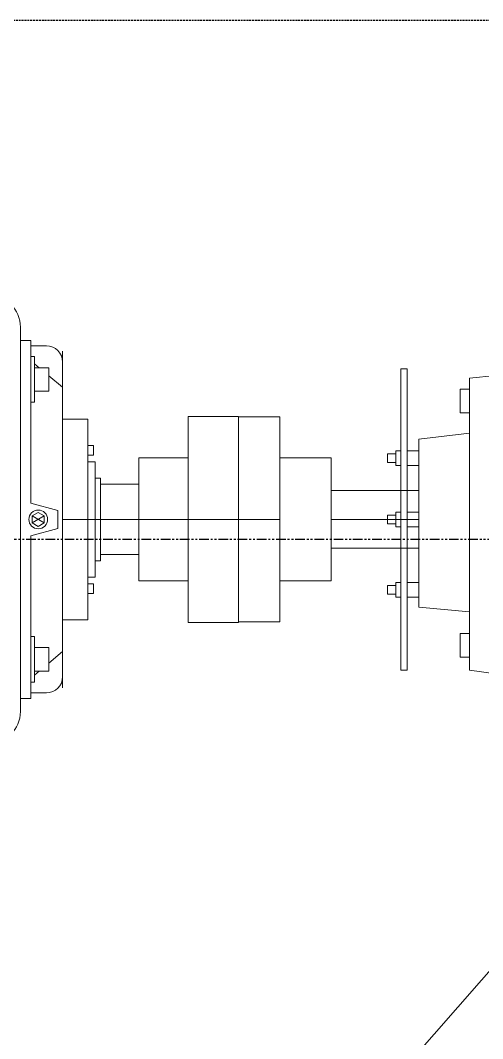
# Model space of a CAD drawing. Header units: inches. Extents: x 0 to 235202, y 0 to 361577.
# Drawn here: x 150302 to 150904, y 308026 to 309350 of the extents above; entities that cross this region are included whole.
import ezdxf

# ---------------------------------------------------------------- set-up
doc = ezdxf.new("R2010")
doc.units = ezdxf.units.IN
doc.header["$MEASUREMENT"] = 0
doc.linetypes.add('HIDDEN', pattern=[0.375, 0.25, -0.125])
doc.linetypes.add('PHANTOM2', pattern=[1.25, 0.625, -0.125, 0.125, -0.125, 0.125, -0.125])
doc.layers.add('DIM', color=251, linetype='Continuous', lineweight=0)

msp = doc.modelspace()

# ---------------------------------------------------------------- linework, layer by layer
at = {"color": 8, "linetype": 'PHANTOM2', "ltscale": 20}
msp.add_line((151422.4, 308674.6), (124969, 308674.6), dxfattribs=at)
at = {"layer": 'DIM', "color": 8, "linetype": 'HIDDEN', "lineweight": 25, "ltscale": 10}
msp.add_line((151982.6, 309349.5), (148982.6, 309349.5), dxfattribs=at)
at = {"layer": 'DIM', "color": 8, "linetype": 'Continuous'}
for p, q in [((150302.2, 308945), (150302.2, 308950.7)), ((150302.2, 308933.5), (150302.2, 308945)), ((150302.2, 308700.8), (150302.2, 308933.5)), ((150302.2, 308933.5), (150315.8, 308933.5)), ((150315.8, 308722.1), (150315.8, 308933.5)), ((150336.1, 308926.4), (150315.8, 308926.4)), ((150357.2, 308919.6), (150357.2, 308496.3)), ((150315.8, 308853), (150315.8, 308912.5)), ((150315.8, 308912.5), (150320.8, 308912.5)), ((150320.8, 308912.5), (150320.8, 308853)), ((150320.8, 308903.1), (150326.9, 308898)), ((150357.2, 308482), (150357.2, 308905.3)), ((150320.8, 308898), (150339.3, 308898)), ((150320.8, 308867.4), (150320.8, 308898)), ((150339.3, 308898), (150339.3, 308867.4)), ((150339.3, 308887.5), (150357.2, 308872.5)), ((150797, 308896.7), (150805.4, 308896.7)), ((150797, 308504.8), (150797, 308896.7)), ((150805.4, 308896.7), (150805.4, 308504.8)), ((150886.4, 308884.4), (150920.9, 308887.9)), ((150886.4, 308812.8), (150886.4, 308884.4)), ((150339.3, 308867.4), (150320.8, 308867.4)), ((150886.4, 308870.2), (150874.2, 308870.2)), ((150874.2, 308870.2), (150874.2, 308839.4)), ((150886.4, 308839.4), (150886.4, 308870.2)), ((150320.8, 308853), (150315.8, 308853)), ((150520.7, 308700.8), (150520.7, 308834.6)), ((150520.7, 308834.6), (150585.9, 308834.6)), ((150585.9, 308834.6), (150585.9, 308700.8)), ((150639.6, 308834.1), (150585.9, 308834.1)), ((150585.9, 308834.1), (150585.9, 308700.8)), ((150639.6, 308700.8), (150639.6, 308834.1)), ((150874.2, 308839.4), (150886.4, 308839.4)), ((150357.2, 308700.8), (150357.2, 308831.1)), ((150357.2, 308831.1), (150390.1, 308831.1)), ((150390.1, 308831.1), (150390.1, 308700.8)), ((150820.8, 308805.3), (150886.4, 308812.8)), ((150886.4, 308812.8), (150886.4, 308578.1)), ((150390.1, 308796.9), (150397.4, 308796.9)), ((150390.1, 308784.4), (150390.1, 308796.9)), ((150397.4, 308796.9), (150397.4, 308784.4)), ((150820.8, 308586.5), (150820.8, 308805.3)), ((150397.4, 308784.4), (150390.1, 308784.4)), ((150790.6, 308786.1), (150780, 308786.1)), ((150780, 308786.1), (150780, 308774.8)), ((150790.6, 308789.9), (150797, 308789.9)), ((150790.6, 308771), (150790.6, 308789.9)), ((150790.6, 308774.8), (150790.6, 308786.1)), ((150797, 308789.9), (150797, 308771)), ((150805.4, 308789.9), (150820.8, 308789.9)), ((150805.4, 308771), (150805.4, 308789.9)), ((150820.8, 308789.9), (150820.8, 308771)), ((150399.6, 308775.8), (150390.1, 308775.8)), ((150390.1, 308775.8), (150390.1, 308700.8)), ((150399.6, 308700.8), (150399.6, 308775.8)), ((150520.7, 308780.8), (150456.5, 308780.8)), ((150456.5, 308780.8), (150456.5, 308700.8)), ((150520.7, 308700.8), (150520.7, 308780.8)), ((150639.6, 308620.8), (150639.6, 308780.8)), ((150639.6, 308780.8), (150706.7, 308780.8)), ((150706.7, 308780.8), (150706.7, 308620.8)), ((150780, 308774.8), (150790.6, 308774.8)), ((150797, 308771), (150790.6, 308771)), ((150820.8, 308771), (150805.4, 308771)), ((150406.6, 308754.5), (150399.6, 308754.5)), ((150399.6, 308754.5), (150399.6, 308700.8)), ((150406.6, 308700.8), (150406.6, 308754.5)), ((150456.5, 308746.4), (150406.6, 308746.4)), ((150406.6, 308746.4), (150406.6, 308700.8)), ((150456.5, 308700.8), (150456.5, 308746.4)), ((150820.8, 308738.4), (150706.7, 308738.4)), ((150706.7, 308738.4), (150706.7, 308700.8)), ((150820.8, 308700.8), (150820.8, 308738.4)), ((150315.8, 308722.1), (150350.8, 308712.5)), ((150325.5, 308709.9), (150317.6, 308705.3)), ((150317.6, 308705.3), (150325.5, 308709.9)), ((150317.6, 308705.3), (150333.4, 308696.2)), ((150317.6, 308696.2), (150333.4, 308705.3)), ((150317.6, 308705.3), (150317.6, 308696.2)), ((150317.6, 308696.2), (150317.6, 308705.3)), ((150333.4, 308705.3), (150325.5, 308709.9)), ((150325.5, 308709.9), (150333.4, 308705.3)), ((150333.4, 308696.2), (150333.4, 308705.3)), ((150333.4, 308705.3), (150333.4, 308696.2)), ((150350.8, 308712.5), (150350.8, 308700.8)), ((150790.6, 308706.5), (150780, 308706.5)), ((150780, 308706.5), (150780, 308695.1)), ((150790.6, 308710.2), (150797, 308710.2)), ((150790.6, 308691.3), (150790.6, 308710.2)), ((150790.6, 308695.1), (150790.6, 308706.5)), ((150797, 308710.2), (150797, 308691.3)), ((150805.4, 308710.2), (150820.8, 308710.2)), ((150805.4, 308691.3), (150805.4, 308710.2)), ((150820.8, 308710.2), (150820.8, 308691.3)), ((150302.2, 308700.8), (150302.2, 308468.1)), ((150315.8, 308679.5), (150350.8, 308689.1)), ((150317.6, 308696.2), (150325.5, 308691.7)), ((150325.5, 308691.7), (150317.6, 308696.2)), ((150325.5, 308691.7), (150333.4, 308696.2)), ((150333.4, 308696.2), (150325.5, 308691.7)), ((150350.8, 308689.1), (150350.8, 308700.8)), ((150390.1, 308700.8), (150357.2, 308700.8)), ((150357.2, 308700.8), (150357.2, 308570.4)), ((150390.1, 308700.8), (150357.2, 308700.8)), ((150390.1, 308700.8), (150399.6, 308700.8)), ((150390.1, 308625.7), (150390.1, 308700.8)), ((150390.1, 308570.4), (150390.1, 308700.8)), ((150390.1, 308700.8), (150399.6, 308700.8)), ((150399.6, 308700.8), (150406.6, 308700.8)), ((150399.6, 308647.1), (150399.6, 308700.8)), ((150399.6, 308700.8), (150399.6, 308625.7)), ((150399.6, 308700.8), (150406.6, 308700.8)), ((150406.6, 308700.8), (150456.5, 308700.8)), ((150406.6, 308655.1), (150406.6, 308700.8)), ((150406.6, 308700.8), (150406.6, 308647.1)), ((150406.6, 308700.8), (150456.5, 308700.8)), ((150456.5, 308700.8), (150520.7, 308700.8)), ((150456.5, 308620.8), (150456.5, 308700.8)), ((150456.5, 308700.8), (150456.5, 308655.1)), ((150456.5, 308700.8), (150520.7, 308700.8)), ((150520.7, 308700.8), (150520.7, 308620.8)), ((150585.9, 308700.8), (150520.7, 308700.8)), ((150520.7, 308700.8), (150520.7, 308566.9)), ((150585.9, 308700.8), (150520.7, 308700.8)), ((150585.9, 308566.9), (150585.9, 308700.8)), ((150585.9, 308567.5), (150585.9, 308700.8)), ((150585.9, 308700.8), (150639.6, 308700.8)), ((150585.9, 308700.8), (150639.6, 308700.8)), ((150639.6, 308700.8), (150639.6, 308567.5)), ((151422.4, 308695.9), (150691.9, 307862)), ((150706.7, 308663.2), (150706.7, 308700.8)), ((150706.7, 308700.8), (150820.8, 308700.8)), ((150706.7, 308700.8), (150820.8, 308700.8)), ((150780, 308695.1), (150790.6, 308695.1)), ((150797, 308691.3), (150790.6, 308691.3)), ((150820.8, 308691.3), (150805.4, 308691.3)), ((150820.8, 308700.8), (150820.8, 308663.2)), ((150315.8, 308679.5), (150315.8, 308468.1)), ((150820.8, 308663.2), (150706.7, 308663.2)), ((150456.5, 308655.1), (150406.6, 308655.1)), ((150406.6, 308647.1), (150399.6, 308647.1)), ((150399.6, 308625.7), (150390.1, 308625.7)), ((150397.4, 308617.2), (150390.1, 308617.2)), ((150390.1, 308617.2), (150390.1, 308604.6)), ((150397.4, 308604.6), (150397.4, 308617.2)), ((150520.7, 308620.8), (150456.5, 308620.8)), ((150706.7, 308620.8), (150639.6, 308620.8)), ((150790.6, 308615), (150780, 308615)), ((150780, 308615), (150780, 308603.6)), ((150790.6, 308618.7), (150797, 308618.7)), ((150790.6, 308599.8), (150790.6, 308618.7)), ((150790.6, 308603.6), (150790.6, 308615)), ((150797, 308618.7), (150797, 308599.8)), ((150805.4, 308618.7), (150820.8, 308618.7)), ((150805.4, 308599.8), (150805.4, 308618.7)), ((150820.8, 308618.7), (150820.8, 308599.8)), ((150390.1, 308604.6), (150397.4, 308604.6)), ((150780, 308603.6), (150790.6, 308603.6)), ((150797, 308599.8), (150790.6, 308599.8)), ((150820.8, 308599.8), (150805.4, 308599.8)), ((150886.4, 308580.6), (150820.8, 308586.5)), ((150357.2, 308570.4), (150390.1, 308570.4)), ((150886.4, 308504.7), (150886.4, 308580.6)), ((150520.7, 308566.9), (150585.9, 308566.9)), ((150639.6, 308567.5), (150585.9, 308567.5)), ((150320.8, 308548.6), (150315.8, 308548.6)), ((150315.8, 308548.6), (150315.8, 308489.1)), ((150320.8, 308489.1), (150320.8, 308548.6)), ((150874.2, 308521.7), (150874.2, 308552.4)), ((150874.2, 308552.4), (150886.4, 308552.4)), ((150886.4, 308552.4), (150886.4, 308521.7)), ((150339.3, 308534.1), (150320.8, 308534.1)), ((150320.8, 308534.1), (150320.8, 308503.6)), ((150339.3, 308503.6), (150339.3, 308534.1)), ((150339.3, 308514), (150357.2, 308529.1)), ((150886.4, 308521.7), (150874.2, 308521.7)), ((150320.8, 308498.5), (150326.9, 308503.6)), ((150320.8, 308503.6), (150339.3, 308503.6)), ((150805.4, 308504.8), (150797, 308504.8)), ((150920.9, 308500.2), (150886.4, 308504.7)), ((150315.8, 308489.1), (150320.8, 308489.1)), ((150302.2, 308468.1), (150315.8, 308468.1)), ((150302.2, 308468.1), (150302.2, 308456.6)), ((150336.1, 308475.2), (150315.8, 308475.2)), ((150302.2, 308456.6), (150302.2, 308450.9))]:
    msp.add_line(p, q, dxfattribs=at)
msp.add_circle((150325.5, 308700.8), 12.2, dxfattribs=at)
msp.add_circle((150325.5, 308700.8), 12.2, dxfattribs=at)
for centre, radius, start, end in [((150260.3, 308950.7), 41.9, 0, 90), ((150336.1, 308905.3), 21.1, 0, 90), ((150336.1, 308496.3), 21.1, 270, 0), ((150260.3, 308450.9), 41.9, 270, 0)]:
    msp.add_arc(centre, radius, start, end, dxfattribs=at)

doc.saveas('drawing.dxf')
